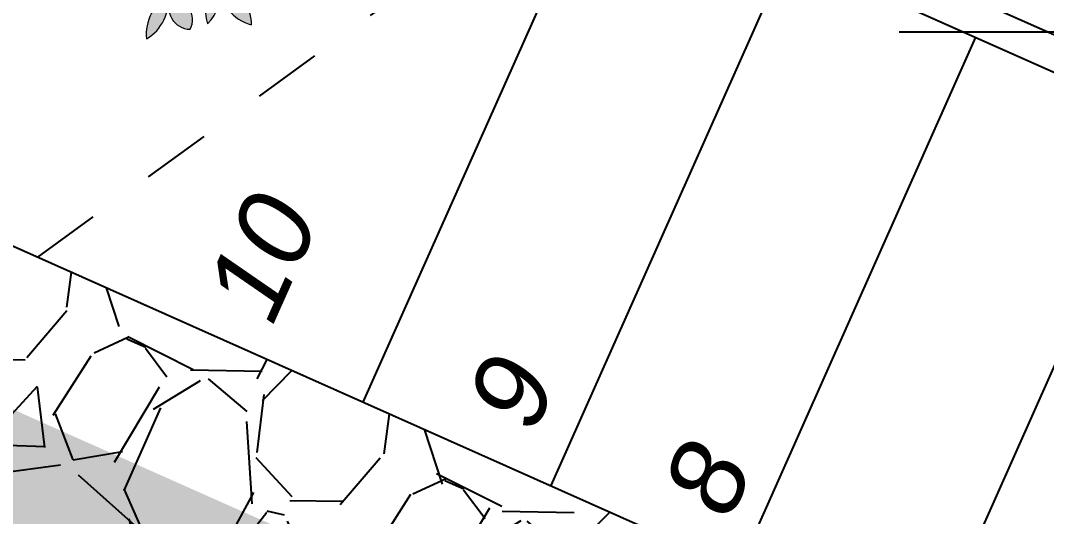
# Model space of a CAD drawing. Header units: millimetres. Extents: x 525387 to 527545, y 2235066 to 2235448.
# Drawn here: x 525570.596 to 525572.094, y 2235295.223 to 2235295.947 of the extents above; entities that cross this region are included whole.
import ezdxf
from ezdxf.enums import TextEntityAlignment as Align

# ---------------------------------------------------------------- set-up
doc = ezdxf.new("R2010")
doc.units = ezdxf.units.MM
doc.linetypes.add('JIS_02_1.0', pattern=[2, 1, -1])
for name, color, linetype in [('auxiliar', 6, 'Continuous'), ('EJES', 1, 'Continuous'), ('pie de plano', 7, 'Continuous'), ('Texto', 7, 'Continuous'), ('ventanas', 3, 'Continuous')]:
    doc.layers.add(name, color=color, linetype=linetype)
doc.layers.add('jardin', color=72, linetype='Continuous', lineweight=5)
doc.layers.add('muro', color=5, linetype='Continuous', lineweight=35)
doc.styles.add('ARIAL', font='ariali.ttf')
doc.styles.add('NIVEL', font='romans')

# ---------------------------------------------------------------- blocks, each defined once
blk = doc.blocks.new('A$C172C5132')
at = {"linetype": 'ByBlock'}
h = blk.add_hatch(color=106, dxfattribs=at)
h.set_gradient(color1=(15, 138, 17), color2=(46, 92, 10), tint=1, name='HEMISPHERICAL')
h.paths.add_polyline_path([(2.155231576157348, 1.039961270118737, 0.2362815525011606), (2.540839642271748, 0.1134963581200736, 0.2362815525011239)])
h.paths.add_polyline_path([(2.416178275462698, 0.8169742981738181, 0.2906279390332829), (3.309833478393557, 0.6955322477253958, 0.290627939033283)])
h.paths.add_polyline_path([(1.908670640860691, 1.767386948e-07, 0.3640818940120694), (2.140359007943516, 0.6513714369204991, 0.3640818940120696)])
h.paths.add_polyline_path([(1.798342890621825, 0.7838534454742785, 0.4289359753156656), (1.699047835181772, 0.1545629410941274, 0.4289359753156655)])
h.paths.add_polyline_path([(1.334965905724857, 1.192340906856088, 0.2430552989308659), (1.610785590321938, 0.5299291269377591, 0.2430552989308659)])
h.paths.add_polyline_path([(1.292663403787628, 0.7897565796668005, -0.07569150535372299), (1.21360562447353, 0.5961703535479046, 0.1646663790635834), (1.257736846410807, 0.2208038984429095, 0.2986360287318925), (1.345999026591925, 0.8611351813353849, 0.0378503895202349)])
h.paths.add_polyline_path([(0.904687697857298, 0.3201655014966036, 0.1525669483622997), (1.21360562447353, 0.5961703535497236, -0.0894079227445343), (1.292663403787628, 0.7897565796668005, 0.1023004185508453), (1.30186783155932, 1.070898718336366, 0.3412881037578929)])
h.paths.add_polyline_path([(0.6288688272697982, 0.9825772712895287, 0.2992020634273156), (1.263865726300537, 1.088389859244898, 0.2992020634272661)])
h.paths.add_polyline_path([(1.205263954289875, 1.617048388703778, 0.031181829370212), (1.189290495188288, 1.565341023878545, -0.0067074306643478), (1.202572957382471, 1.567707223331353), (1.202572578226863, 1.567707161021871), (1.202572659382894, 1.567707413339348, -0.0313798428369172), (1.179538377758035, 1.50900560082232, 0.214704016687058), (1.290835190363395, 1.170260086706775, 0.2827951388784949)])
h.paths.add_polyline_path([(1.633906800739168, 1.670510809909728, 0.2116588201392034), (1.588720006703624, 1.092979199154115, 0.2810507069368319), (1.743179011524262, 1.821631580836083, 0.0387724880797508), (1.673624512159221, 1.73550457751503, -0.0447168196076769)])
h.paths.add_polyline_path([(1.345999108397336, 1.501466377644874, 0.2037329938010539), (1.633906800739168, 1.670510809909728, -0.0266555720820853), (1.673624512158312, 1.73550457751412, 0.0628291983769196), (1.708607554710397, 1.836426390280621, 0.3185820290807026)])
h.paths.add_polyline_path([(1.76524435443116, 1.115059532437271, 0.4032574184254003), (1.930736236408847, 0.7728132549557359, 0.4032574184254003)])
h.paths.add_polyline_path([(1.654916805096036, 0.8721751232735641, 0.3026067215504981), (1.721113498756494, 1.115059623037495, 0.3026067215504981)])
h.paths.add_polyline_path([(1.798343086989007, 1.148180059743253, 0.2041900440368323), (2.074162032833555, 1.048818481218631, 0.2041900440368324)])
h.paths.add_polyline_path([(2.074162250697554, 1.479385807107291, 0.2621375963259251), (2.118293462869587, 1.148179893217502, 0.2621375963259252)])
h.paths.add_polyline_path([(1.83144104942221, 1.269622047896746, 0.4463603731284183), (2.007965912937834, 1.578747630652514, 0.4463603731284183)])
h.paths.add_polyline_path([(2.372047351990659, 1.335863272702454, 0.2470851436575526), (2.978850007849359, 0.993617471141306, 0.2470851436575526)])
h.paths.add_polyline_path([(1.809375467432801, 1.733310385675622, 0.1714668564556485), (2.592703239334696, 1.391064188966311, 0.1714668564556485)])
h.paths.add_polyline_path([(1.897637757670054, 1.777470853754721, 0.2592783200943487), (2.372047398982431, 1.943073940607291, 0.2592783200943487)])
h.paths.add_polyline_path([(2.32791601138615, 1.85475249020078, 0.3656390256905797), (2.570637511352288, 1.656028816267507, 0.3656390256905797)])
h.paths.add_polyline_path([(2.372047356699113, 2.020355113603045, 0.2434153457947699), (2.813358295564285, 1.865792434358127, 0.2434153457947698)])
h.paths.add_polyline_path([(2.570637111199175, 1.501466078949533, 0.3074508191165638), (2.86852251313121, 1.457305435335229, 0.3074508191165636)])
h.paths.add_polyline_path([(2.7581947283943, 1.711229824751399, 0.2096325949128592), (3.210538482881929, 1.258582179863196, 0.2096325949128592)])
h.paths.add_polyline_path([(3.06711221003843, 1.656028867466602, 0.2131103218534129), (3.718046410951502, 1.335863197536355, 0.2131103218534128)])
h.paths.add_polyline_path([(2.945752179974988, 1.192340620597178, 0.2657190469918038), (3.486357689808755, 1.015697797182156, 0.2657190469918037)])
h.paths.add_polyline_path([(2.570637525500387, 2.042435479300593, 0.2715342573869963), (3.188472692575487, 2.219078616914202, 0.2715342573869963)])
h.paths.add_polyline_path([(3.058108090247515, 2.451767633848476, -0.1054095226912168), (2.753760441843951, 2.400099328049918, 0.018051737402885), (2.680964897896046, 2.373641393479601, 0.1947634324622436), (3.486357871660402, 2.373641393479601, 0.1024884098922396)])
h.paths.add_polyline_path([(2.680965167740396, 2.406762008097985, 0.0247013481528025), (2.75376044184577, 2.400099328049918, -0.0722993566674296), (3.058108090247515, 2.451767633848476, 0.2204439691458661), (3.486357908570425, 2.903570447860373, 0.3612839562176665)])
h.paths.add_polyline_path([(2.338948999286913, 2.053475997231771, 0.2441882660981068), (2.537538880637839, 2.439882260782951, 0.2441882660981067)])
h.paths.add_polyline_path([(2.217588516243267, 2.737967785989212, 0.2360393724983017), (2.647866542275551, 3.212695623985609, 0.2360393724983016)])
h.paths.add_polyline_path([(2.140359024410827, 2.682766243527339, 0.2718871002718489), (2.222794369375151, 2.414671656081964, 0.2718871002715955)])
h.paths.add_polyline_path([(1.852986845025952, 1.944598624382933, -0.0011928136807371), (1.853698262090802, 1.942507556803548, 0.3253441804237751), (2.193361966318661, 2.365601903223478, 0.3244683045754948)])
h.paths.add_polyline_path([(1.810752374390176, 2.297681152621635, 0.1439511720342415), (1.83144114148763, 2.815248894556361, 0.1439511720343805)])
h.paths.add_polyline_path([(1.500457790709333, 2.539244120376906, 0.2079760795555611), (1.754211784434119, 2.263239277693401, 0.207976079555561)])
h.paths.add_polyline_path([(1.533556224536368, 2.704847361425208, 0.1901074032574417), (1.699047707795216, 3.48870008716517, 0.1901074032574415)])
h.paths.add_polyline_path([(1.798342825318286, 3.488700507908333, 0.2529037224987196), (2.129326094777752, 2.782128532451905, 0.0679209033287059), (2.111968604692265, 3.003375574374558, -0.0747956075290694), (2.065879810953447, 3.148761941928796, 0.1341585858806744)])
h.paths.add_polyline_path([(2.065879810953447, 3.148761941928796, -0.0465642878043537), (2.111968604692265, 3.003375574374558, 0.0724450463034802), (2.195522789302231, 2.881490266528317, 0.3910737637767219), (2.195522789302231, 3.577021894581093, 0.2297305268739758)])
h = blk.add_hatch(color=96, dxfattribs=at)
h.set_gradient(color1=(12, 110, 14), color2=(39, 78, 9), tint=1, name='HEMISPHERICAL')
h.paths.add_polyline_path([(0.7060980289998043, 2.572364671724471, 0.2872652564561664), (1.312900456788156, 2.351561052409351, 0.2872652564561664)])
h.paths.add_polyline_path([(0.8495235437067093, 2.219078586690784, 0.2454535408657207), (1.268770027975733, 2.285319854897579, 0.2454535408657209)])
h.paths.add_polyline_path([(1.345998741573566, 2.252199228529434, 0.3628842943462125), (1.852904981347819, 1.942983359211439, -0.0008769890010568), (1.852986845025952, 1.944598624382933, 0.362271709300998)])
h.paths.add_polyline_path([(1.345998889243674, 2.053475623348504, 0.3332704001676869), (1.522523163718688, 1.854752291761769, 0.3332704001676869)])
h.paths.add_polyline_path([(1.092245118220489, 1.976194356495625, 0.3029447989434044), (1.401162847480918, 1.865792457173711, 0.3029447989434045)])
h.paths.add_polyline_path([(0.9598516188352731, 1.711229799304646, 0.378762981535274), (1.357031817885399, 1.744350282540153, 0.378762981535274)])
h.paths.add_polyline_path([(0.8053930861533444, 1.225461599660093, 0.2476978196244638), (1.179538377758035, 1.509005600824139, -0.03294569524484), (1.189290495187378, 1.565341023878545, 0.2740394890495783)])
h.paths.add_polyline_path([(0.430278538157836, 1.203380905722269, 0.5498076116501301), (0.7833270525616172, 1.700189690696106, 0.5498076116501304)])
h.paths.add_polyline_path([(1.493381205e-07, 1.788511160744064, 0.2977812259051555), (0.7723146716452903, 1.7528829581654, 0.2977812259051677)])
h.paths.add_polyline_path([(0.3309832790755536, 2.252199204564249, 0.2481107794618412), (0.7943600471535319, 1.810591587332282, 0.2481107794618409)])
h.paths.add_polyline_path([(0.5185404487892811, 2.395721701697084, 0.2904151352643436), (0.8384915134511174, 2.307400044212272, 0.2904151352643436)])
h.paths.add_polyline_path([(0.4192457349981851, 2.804208564394912, 0.1754058278069592), (1.10907820668126, 2.654788309108198, -0.0373225713202712), (0.9450802528972416, 2.758903114519171, 0.1293741954878769)])
h.paths.add_polyline_path([(0.6399010969425944, 3.080213441916612, 0.0856466426118782), (0.9450802528981512, 2.758903114519171, -0.0543838481538954), (1.147408606929275, 2.660686154836412), (1.147408863308555, 2.66068619920793, -0.009350805838724002), (1.10907820668126, 2.654788309108198, 0.0605073730854804), (1.402009887174244, 2.541111487699936), (1.412376944505012, 2.556074419919468, 0.1852537253176007)])
h.paths.add_polyline_path([(1.037081231542288, 3.499740935093768, 0.3132662906545535), (1.437283987129376, 2.622863096165247), (1.440892812096535, 2.624519253302651, 0.313266248548697)])
h.paths.add_polyline_path([(1.809375687892497, 2.263239310728067), (1.8176077379876, 2.251678330579352, 0.2302319040247018), (2.085195044071042, 2.450922526180193, 0.2302320083900739)])
h.paths.add_polyline_path([(2.228621304680018, 2.39572172022531), (2.238297748536751, 2.390901336640354, 0.1793447999456611), (2.405145515394906, 2.737967395816895, 0.179344717845649)])
h.paths.add_polyline_path([(2.559746492152953, 2.459343708901769), (2.581670092846252, 2.450922670630689, 0.3782823007975571), (2.802325657131405, 3.058133329707061, 0.3782823000244757)])
h = blk.add_hatch(color=96, dxfattribs=at)
h.set_gradient(color1=(12, 110, 14), color2=(39, 78, 9), tint=1, name='HEMISPHERICAL')
h.paths.add_polyline_path([(2.735272499045096, 1.775573073684654), (2.736128995180479, 1.766430853675274, 0.2622438465353351), (3.629783806796694, 1.854752225455968, 0.2622438895928425)])
h = blk.add_hatch(color=96)
h.set_gradient(color1=(12, 110, 14), color2=(39, 78, 9), tint=1, name='HEMISPHERICAL')
h.paths.add_polyline_path([(2.349981953853784, 1.335863371766436), (2.3369218652997, 1.332247102724295, 0.1924721118722921), (2.471342471083517, 0.8721747611973569, 0.1924721317293766)])
for p, q in [((1.402009887174244, 2.541111487699936), (1.412376944505012, 2.556074419919468)), ((1.437283987129376, 2.622863096165247), (1.440892812096535, 2.624519253302651)), ((2.238297748536751, 2.390901336640354), (2.228621304680018, 2.39572172022531)), ((2.581670092846252, 2.450922670630689), (2.559746492152953, 2.459343708901769)), ((1.8176077379876, 2.251678330579352), (1.809375687892497, 2.263239310728067)), ((2.736128995180479, 1.766430853675274), (2.735272499045096, 1.775573073684654)), ((2.349981953853784, 1.335863371766436), (2.3369218652997, 1.332247102724295))]:
    blk.add_line(p, q, dxfattribs=at)
for centre, radius, start, end in [((2.572151182376728, 3.229256080554705), 0.5126304788783709, 137.2816499999981, 222.7183500000019), ((1.818894396228643, 3.229256080554705), 0.5126304788783709, 317.2816499999981, 42.7183500000019), ((1.868294846432036, 3.349338552942072), 0.84471116373347, 169.7436950000113, 239.3197540000017), ((0.6090666618447358, 2.771496142279147), 0.84471116373347, 349.979727, 59.55578500000095), ((2.609850387722872, 2.887010083021095), 1.091600834943478, 146.5506230000061, 189.606293999996), ((0.6227535446087132, 3.306537365567463), 1.091600834943478, 326.5506230000062, 9.606293999996069), ((2.617620235173491, 3.441670868993469), 0.8206261397472097, 176.7145950000032, 233.4855010000019), ((1.310048684922549, 2.829158171366772), 0.8206261397472097, 356.714595000003, 53.48550100000192), ((1.957935370016457, 3.405668029725575), 0.7164100584382603, 291.2498849999909, 344.3738200000103), ((2.907519688502361, 2.544995380248337), 0.7164100584382603, 111.2498849999908, 164.3738200000101), ((0.3430878107619719, 1.811463374427376), 1.303006086174697, 34.85184100001268, 76.83293799999853), ((1.723506167180858, 3.80383275644931), 1.303006086174697, 213.7345550000018, 255.7156519999993), ((3.020137536632319, 2.621363142987547), 0.4880678342801687, 116.5048729999953, 199.3878370000049), ((2.348127482929157, 2.879487788451342), 0.4880678342801687, 298.5877680000021, 21.47073299999084), ((3.382569063469418, 2.170597263769423), 0.7402849538958244, 81.94051299999643, 161.396420999996), ((2.784754012842313, 3.139735192190755), 0.7402849538958244, 261.9405129999964, 341.396420999996), ((0.5960810255282923, 1.782451526646809), 1.036946558008064, 57.88070199999404, 99.8189190000004), ((0.9705733163982586, 3.682443192584513), 1.036946558008064, 237.880701999994, 279.8189190000004), ((2.701330532893734, 2.521279384906165), 0.9182187244260712, 161.3278780000036, 196.3784880000011), ((0.940862982982253, 2.59165066227365), 0.9182187244260712, 339.0433640000005, 14.0939750000002), ((2.409866618986598, 2.618914915560935), 0.2769681129972439, 166.6712360000006, 231.5787619999986), ((1.95328677479938, 2.478522984048368), 0.2769681129972439, 342.6050669999976, 47.51259299999652), ((2.778616419263016, 2.328690913351465), 0.5540647571675152, 132.3808890000008, 173.0513299999991), ((1.853485539892062, 2.789533145722316), 0.5540647571675152, 313.9894330000008, 354.6598739999949), ((0.8331964992057692, 1.977455709389005), 0.6083343608547758, 37.949471999991, 102.0595879999972), ((1.185801986581282, 2.946470014745727), 0.6083343608547758, 217.949471999991, 282.0595879999972), ((1.309910644282354, 2.109407529457939), 0.4701783809421986, 19.09754299999351, 66.09221800000086), ((1.944758930860189, 2.693075868613277), 0.4701783809421986, 199.0975429999935, 246.0922180000009), ((0.7481340167332747, 2.603756826339349), 0.3098254662318655, 222.1798159999954, 286.9561240000028), ((0.6088979455080334, 2.099364919570007), 0.3098254662318655, 42.17981599999539, 106.9561240000027), ((1.732830045471928, 2.38743119320884), 0.4610489865735417, 278.3255549999997, 1.781575000010764), ((2.140280612621609, 2.073454998332863), 0.3814657972103439, 98.30281699999493, 150.1643819999994), ((1.7465178485063, 2.626461443931702), 0.3814657972103439, 280.7404219999926, 332.601987000013), ((2.313403206737348, 1.920454434827888), 0.4610489865735417, 100.5963680000002, 184.0523880000084), ((2.81025778784351, 2.055486094938032), 0.4713130749971585, 125.3546809999916, 180.2443949999947), ((2.066230092080331, 2.43787216307578), 0.4713130749971585, 305.3546809999916, 0.2443949999947113), ((3.08366138477686, 1.379047390769528), 1.073024552735798, 67.95770299999826, 112.0422970000017), ((3.08366138477686, 3.368235396190584), 1.073024552735798, 247.9577029999983, 292.0422970000018), ((0.9802499652132609, 2.469558318176723), 0.6846840249318604, 198.5093169999973, 254.2466049999954), ((0.145093361016734, 1.593232473719808), 0.6846840249318604, 18.50931699999731, 74.24660499999538), ((1.122550231874811, 1.850913548594917), 0.4583547400515864, 71.39698899999804, 126.5601259999975), ((0.9957433398094508, 2.653484892992537), 0.4583547400515864, 251.3969889999981, 306.5601259999975), ((1.784425955353981, 2.400824509546737), 0.4629340081922842, 198.7264799999882, 278.5819429999999), ((1.415079512758893, 1.794448485228031), 0.4629340081922842, 18.72647999998828, 98.58194299999988), ((2.72891197289573, 2.65765341354222), 0.6352510584883286, 255.5725970000049, 316.3385330000025), ((3.030198245180145, 1.603860682672575), 0.6352510584883286, 75.57259700000495, 136.3385330000025), ((1.301747534388596, 1.836403330106122), 0.2215368206411179, 4.75100299999709, 78.4778570000038), ((1.566774518573765, 2.071824585003241), 0.2215368206411179, 184.751002999997, 258.4778570000038), ((2.443364787543941, 1.516680350037177), 0.5086987747144291, 43.33670399999355, 98.05919799999388), ((2.742040864719456, 2.369467197925814), 0.5086987747144291, 223.3367039999936, 278.0591979999939), ((0.3588983720719625, 1.179801372561314), 0.7066367811765618, 52.09546799999782, 120.5238170000041), ((1.163958129062848, 1.689460603367706), 0.2955655614362813, 36.62615099999231, 104.0418149999998), ((1.329449836638559, 2.152526210303449), 0.2955655614362813, 216.6261509999923, 284.0418149999998), ((1.29112914165762, 1.924614979695661), 0.426691284968331, 277.3883189999978, 349.0702710000074), ((1.763477521449203, 1.413277788229834), 0.426691284968331, 96.39019900000565, 168.0721500000032), ((1.98589994948179, 2.286954172683408), 0.5170720131367555, 260.1716990000048, 318.3135889999978), ((2.283785207170694, 1.433590621678604), 0.5170720131367555, 80.17169900000479, 138.3135889999978), ((2.56698570165372, 1.899160592567795), 0.2431591996224531, 190.5230030000053, 270.8604580000047), ((2.331567821082899, 1.611620713899583), 0.2431591996224531, 10.52300300000533, 90.8604580000047), ((3.252819451732648, 1.021060159002672), 0.9149560572272196, 65.66928900000572, 124.4475970000009), ((3.104549080801007, 2.603933825114154), 0.9149560572272196, 246.2551610000005, 305.0334690000088), ((0.4134164489105388, 2.361592746348151), 0.7066367811765618, 234.1936160000109, 302.6219659999903), ((0.7644166770305674, 1.3397797370028), 0.3609057176375856, 86.9964589999962, 202.2057780000005), ((0.4491889136907048, 1.563790859414666), 0.3609057176375856, 266.9964589999962, 22.20577800000054), ((1.17716647094403, 1.503243167451955), 0.3008058908606879, 53.27718599999966, 136.2564700000069), ((1.139716965774823, 1.952336914392844), 0.3008058908606879, 233.2771859999997, 316.2564700000069), ((2.262902726016363, 1.330763842715214), 0.7148873168084088, 136.6355579999986, 199.4277959999973), ((1.068996292211522, 1.583846937274984), 0.7148873168084088, 316.6355579999986, 19.42779599999733), ((1.71671272718504, 0.4536680382473151), 1.282992954290502, 46.93944700000039, 85.85825999999753), ((2.685365979582456, 2.670706536394618), 1.282992954290502, 226.9394470000005, 265.8582599999975), ((3.500454849151537, 2.00064776381555), 0.7966886658665012, 201.3015170000018, 248.6599970000021), ((2.468278362122873, 0.9691642407972269), 0.7966886658665012, 21.30151700000185, 68.65999700000215), ((0.723844692601233, 1.721687571015763), 0.5028820489317445, 279.3323689999943, 342.1699049999944), ((1.284120971778975, 1.07148118966711), 0.5028820489317445, 99.33236899999436, 162.1699049999945), ((1.611437414037027, 1.46325218073639), 0.4343157296117558, 157.7122499999933, 222.4235080000054), ((0.8846617306162443, 1.324056294675074), 0.4343157296117558, 339.2610190000013, 43.97227699999543), ((2.058344904008663, 1.34501423804545), 0.2391011115843172, 102.1635449999909, 198.3798429999994), ((1.781062058353199, 1.503355440505629), 0.2391011115843172, 282.1635449999909, 18.37984299999945), ((2.687065413229902, 1.26006004078431), 0.2680157174038538, 47.38731500000323, 115.7475850000102), ((3.751108428459701, 2.224877603951654), 0.8896289742443295, 219.748773000006, 267.8701689999957), ((3.03405019253023, 0.7670144610513036), 0.8896289742443295, 39.74877300000596, 87.87016899999577), ((2.390392765865726, 1.352978569417473), 0.3405591409202619, 158.2118580000032, 216.9673489999941), ((1.802062947700505, 1.27458713090732), 0.3405591409202619, 338.2118580000033, 36.96734899999409), ((2.752094211100484, 1.698711473498633), 0.2680157174038538, 227.3873150000032, 295.7475850000102), ((2.113963624876305, 1.128075704476259), 0.7816440767257999, 175.2839350000003, 229.928474000003), ((0.8317878711704906, 0.5941943293157692), 0.7816440767257999, 355.2839350000003, 49.92847400000304), ((2.979577515725395, 1.270340387328587), 0.6456304875349962, 174.4977019999966, 218.0761069999966), ((1.830693803317444, 0.952224813814837), 0.6456304875349962, 352.8777610000039, 36.45616599999835), ((3.000590982109315, 1.741218480933866), 0.7479170674636542, 212.8184350000037, 268.3342569999997), ((2.350306377730703, 0.5882622629098933), 0.7479170674636542, 32.8184350000037, 88.33425699999965), ((3.061596048722094, 0.6313064018097521), 0.5728692665654868, 42.14373300000565, 101.6666580000013), ((3.370513821061649, 1.576732015969582), 0.5728692665654868, 222.1437330000057, 281.6666580000013), ((0.8658697982546073, 1.518560770301746), 0.5860441719362554, 246.1459300000069, 313.4317750000005), ((1.026864755315727, 0.5524063602326806), 0.5860441719362554, 65.4893189999949, 132.7751640000022), ((1.589149985930816, 0.4384783530579171), 0.6946125212235156, 114.430325999999, 189.8069550000016), ((0.6174055434858019, 0.9525858667768716), 0.6946125212235156, 294.430325999999, 9.806955000001675), ((1.870300730299277, 0.9439365470745996), 0.2270240894313646, 131.0823399999971, 198.4269549999941), ((1.505729573552343, 1.04329819923555), 0.2270240894313646, 311.0823399999971, 18.42695499999411), ((2.025663015764621, 1.02984935988502), 0.274004840607162, 161.8816990000004, 249.730113000004), ((1.670317575076296, 0.8580234275070779), 0.274004840607162, 341.8816990000004, 69.73011300000398), ((1.819671411648414, 0.7748803234364914), 0.3739085323447067, 47.10765200001037, 93.2700590000003), ((2.052833708173238, 1.422118217526303), 0.3739085323447067, 227.1076520000104, 273.2700590000003), ((1.422507019424301, 0.1915104588181293), 1.121050424929506, 356.0095630000061, 54.57675200000271), ((3.273564199004795, 0.9619471694188632), 1.121050424929506, 176.0095630000062, 229.1860109999974), ((1.79010801482309, 0.4736713539089124), 0.5893734053989427, 138.8968619999938, 205.406926999994), ((0.8136278581796432, 0.6082677258684726), 0.5893734053989427, 318.8968619999938, 25.40692699999403), ((2.767364266618642, 0.0524556809662045), 0.841320578875543, 49.8505900000069, 114.6719470000004), ((2.047988174977945, 0.4219831101756882), 0.4396281469255692, 124.6008150000011, 217.4657849999944), ((1.449402550825652, 0.5164332763908988), 0.4396281469255692, 304.6008150000012, 37.4657849999944), ((2.958647487239431, 1.4600508649321), 0.841320578875543, 229.8505900000069, 294.6719470000005), ((2.412496446543627, 0.1876833587832607), 0.5376480440722761, 120.4085659999984, 200.4311790000044), ((1.63653320225967, 0.4636882548750237), 0.5376480440722761, 300.4085659999984, 20.43117900000441)]:
    blk.add_arc(centre, radius, start, end, dxfattribs=at)
blk = doc.blocks.new('CABAÑA 1')
at = {"layer": 'muro', "linetype": 'Continuous', "lineweight": -3}
h = blk.add_hatch(dxfattribs=at)
h.set_pattern_fill('GRAVEL', color=41, scale=0.02)
h.set_pattern_definition([(228.0127875, (-1383.121501471382, -17.36932552279904), (-4.064000000319163, -4.571999999716358), [0.06834428800000002, -6.766096727913001]), (184.969741, (-1383.167221471376, -17.42012552265078), (6.095999997588102, 0.5080000289395848), [0.1172809439999998, -11.61080977870478]), (132.5104471, (-1383.28406147135, -17.43028552271426), (5.080000002145499, -5.587999998049193), [0.08269630400000003, -8.18694455882]), (267.273689, (-1383.482181471365, -17.55728552257642), (0.508000001063945, 10.15999999994663), [0.1068009039999998, -10.57328748514758]), (292.83365418, (-1383.487261471397, -17.66396552277729), (-2.540000000212682, 6.095999999911093), [0.1047267399999998, -10.36796154906878]), (357.2736889999999, (-1383.446621471376, -17.76048552291468), (-10.15999999994663, 0.5080000010639457), [0.1068009039999998, -10.57328748514758]), (37.69424047, (-1383.339941471349, -17.76556552294642), (-6.60399999970718, -5.080000000380084), [0.141238732, -13.9826230628494]), (72.25532837, (-1383.22818147135, -17.67920552287251), (3.556000000955859, 11.17599999969577), [0.133343904, -13.201051320381]), (121.42956562, (-1383.187541471387, -17.55220552301034), (-4.064000000576625, 6.603999999645205), [0.1071626, -10.6091091397424]), (175.2363583, (-1383.243421471387, -17.46076552290469), (5.587999999919906, -0.5080000008778514), [0.1223426559999998, -5.994787389999988]), (222.3974378, (-1383.365341471392, -17.45060552284122), (-6.095999999804933, -5.5880000002128), [0.158215584, -15.6633545024354]), (138.81407483, (-1382.979261471366, -17.56236552260816), (-3.555999999786702, 3.048000000247837), [0.054000908, -5.346113164868801]), (171.4692344, (-1383.019901471387, -17.52680552285165), (6.604000000177932, -1.015999998847469), [0.102736396, -10.170927799408]), (225, (-1383.121501471382, -17.51156552275643), (-7.105427357601003e-17, -0.508000000000048), [0.07184186800000002, -0.6465786216856001]), (203.19859051, (-1383.157061471371, -17.45060552284122), (2.540000000069218, 1.015999999821867), [0.0386882639999999, -3.830124473778794]), (291.80140949, (-1383.19262147136, -17.46584552293643), (-0.5080000001062992, 1.523999999964575), [0.05471312400000002, -2.680950598]), (30.96375653, (-1383.17230147135, -17.51664552278817), (1.524000000037277, 1.015999999944225), [0.08886393199999981, -2.873259630581994]), (161.56505118, (-1383.096101471398, -17.47092552296817), (1.016000000026517, -0.5079999999467508), [0.06425742800000002, -1.5421796233656]), (16.389540334, (-1383.487261471397, -17.46584552293643), (5.08000000000003, 1.524000000000049), [0.09001760000000003, -8.911765334507802]), (70.34617594, (-1383.400901471381, -17.44044552277774), (-2.032000000185863, -5.587999999934083), [0.075519788, -7.476443135640001]), (293.19859051, (-1383.096101471398, -17.36932552279904), (-1.015999999822653, 2.540000000071057), [0.07737601999999981, -3.791436717778793]), (343.6104596700001, (-1383.065621471382, -17.44044552277774), (-5.080000000106459, 1.523999999644572), [0.09001759999999982, -8.911765334507974]), (339.44395478, (-1383.487261471397, -17.78080552304164), (-2.539999999999973, 1.016000000000042), [0.0868070399999998, -4.253546862621189]), (294.7751406, (-1383.405981471355, -17.81128552276641), (-2.540000003023386, 5.587999998625452), [0.072734424, -7.200718676144002]), (66.80140949, (-1383.091021471366, -17.87732552271336), (1.01599999984046, 2.540000000063861), [0.07737602000000002, -3.7914367177788]), (17.35402464, (-1383.06054147135, -17.80620552273467), (-6.603999999868606, -2.032000000426493), [0.08515654800000004, -8.430475196040002]), (69.44395478, (-1383.339941471349, -17.87732552271336), (-1.016000000017692, -2.539999999992927), [0.04340352, -4.296950382621201]), (101.309932474, (-1383.121501471382, -17.87732552271336), (-0.50800000000008, 2.032000000000074), [0.02590292, -2.564398992905201]), (165.963756532, (-1383.126581471355, -17.85192552302033), (1.523999999999903, -0.507999999999973), [0.10472674, -1.9898109178138]), (186.00900596, (-1383.22818147135, -17.82652552286163), (5.079999999973075, 0.5080000002658708), [0.0970533999999998, -9.608272972667375]), (303.69006753, (-1383.17230147135, -17.56236552260816), (-0.5080000000705939, 1.015999999964741), [0.073264776, -1.758355271936]), (353.15722659, (-1383.131661471387, -17.62332552298903), (8.636000000053137, -1.015999999547879), [0.127911352, -12.6632018130062]), (60.9453959, (-1383.00466147135, -17.63856552261859), (-2.032000000055938, -3.555999999968051), [0.05230164800000001, -5.177878463622001]), (90, (-1382.979261471366, -17.5928455227986), (-0.5080000000000001, 0.5080000000000001), [0.03048000000000001, -0.4775200000000001]), (120.25643716, (-1383.238341471355, -17.81128552276641), (2.031999999751434, -3.55600000014196), [0.07057339200000001, -6.986788154640001]), (48.01278749999999, (-1383.273901471344, -17.7503255228512), (4.064000000335069, 4.571999999702042), [0.136688576, -6.697752439913001]), (0, (-1383.182461471355, -17.64872552268207), (0.5080000000000001, 0.5080000000000001), [0.13208, -0.3759200000000001]), (325.3048465, (-1383.050381471345, -17.64872552268207), (5.080000001924307, -3.555999997250916), [0.08032191200000001, -7.951863344828002]), (254.0546040999999, (-1382.984341471398, -17.69444552296773), (-0.5079999999645114, -2.03200000000895), [0.073965816, -3.624330007754401]), (207.64597536, (-1383.00466147135, -17.76556552294642), (-9.652000000354672, -5.079999999326152), [0.1204290199999998, -11.92249288458758]), (175.42607874, (-1383.111341471376, -17.82144552282989), (-6.603999999999767, 0.5079999999998956), [0.127405892, -12.613169291248])])
h.paths.add_polyline_path([(0, 3.899999999906868), (0, 1.399999999906868), (0.4000000000232831, 1.399999999906868), (0.4000000000232831, 3.899999999906868)])
at = {"layer": 'auxiliar', "linetype": 'JIS_02_1.0', "lineweight": -3, "ltscale": 0.1}
blk.add_line((0.4000000000232831, 3.31961524207145), (1.300000000046566, 2.799999999813735), dxfattribs=at)
at = {"layer": 'muro', "linetype": 'Continuous', "lineweight": -3}
blk.add_line((0.4000000000232831, 3.899999999906868), (0.4000000000232831, 1.399999999906868), dxfattribs=at)
at = {"layer": 'muro', "color": 3, "linetype": 'Continuous', "lineweight": -3}
for p, q in [((1.300000000046566, 2.799999999813735), (0.4000000000232831, 2.799999999813735)), ((1.300000000046566, 2.799999999813735), (1.300000000046566, 1.299999999813735)), ((1.25, 2.5), (0.4000000000232831, 2.5)), ((1.25, 2.199999999720603), (0.4000000000232831, 2.199999999720603)), ((1.25, 1.899999999906868), (0.4000000000232831, 1.899999999906868))]:
    blk.add_line(p, q, dxfattribs=at)
at = {"layer": 'ventanas', "color": 2, "linetype": 'Continuous', "lineweight": -3}
blk.add_line((1.25, 2.799999999813735), (1.25, 1.25), dxfattribs=at)
at = {"layer": 'jardin', "linetype": 'Continuous', "lineweight": -3, "xscale": 0.08967333555854323, "yscale": 0.08967333555854323, "zscale": 0.08967333555854323}
blk.add_blockref('A$C172C5132', (0.7557558983098716, 3.14386607799679), dxfattribs=at)
at = {"layer": 'pie de plano', "lineweight": -3, "style": 'ARIAL'}
for s, p in [('10', (0.4468786390498281, 3.077523931395262)), ('9', (0.4586900019785389, 2.664606326725334)), ('8', (0.4586900019785389, 2.351845836732537))]:
    blk.add_text(s, height=0.112, dxfattribs=at).set_placement(p, align=Align.TOP_LEFT)
blk = doc.blocks.new('Nptpl')
at = {"color": 0, "linetype": 'ByBlock'}
blk.add_line((4.263256414560601e-14, 2.747431911605721e-13), (-0.166666666666624, 2.747431911605721e-13), dxfattribs=at)
at = {"color": 0, "linetype": 'ByBlock', "style": 'NIVEL'}
blk.add_attdef('NPT-PLA', (0.2646358372095595, 0.07474815208612709), '', height=0.05, dxfattribs=at)

msp = doc.modelspace()

# ---------------------------------------------------------------- hatches: boundary and pattern name
at = {"layer": 'jardin'}
h = msp.add_hatch(dxfattribs=at)
h.set_pattern_fill('GRASS', color=72, scale=0.025)
h.set_pattern_definition([(90, (194.1935024295235, -22.17156315827742), (-0.449012806, 0.449012806), [0.1190625, -0.778963112]), (45, (194.1935024295235, -22.17156315827742), (-0.4490128060534577, 0.4490128060534577), [0.1190625, -0.5159375]), (135, (194.1935024295235, -22.17156315827742), (-0.4490128060534577, -0.4490128060534576), [0.1190625, -0.5159375])])
edge = h.paths.add_edge_path()
edge.add_line((525532.9685651099, 2235265.018777107), (525533.3434039074, 2235265.946524886))
edge.add_line((525533.3434039074, 2235265.946524886), (525531.9062651811, 2235266.527166621))
edge.add_line((525531.9062651811, 2235266.527166621), (525534.1539047417, 2235272.090269749))
edge.add_line((525534.1539047417, 2235272.090269749), (525536.193709222, 2235271.266135243))
edge.add_line((525536.193709222, 2235271.266135243), (525536.562877167, 2235272.179857971))
edge.add_line((525536.562877167, 2235272.179857971), (525545.1662853189, 2235268.821973717))
edge.add_line((525545.1662853189, 2235268.821973717), (525547.3497467478, 2235274.82330218))
edge.add_line((525547.3497467478, 2235274.82330218), (525544.7313748535, 2235273.015255336))
edge.add_line((525544.7313748535, 2235273.015255336), (525543.2781960585, 2235272.639106617))
edge.add_line((525543.2781960585, 2235272.639106617), (525541.1485370866, 2235273.090486108))
edge.add_line((525541.1485370866, 2235273.090486108), (525539.9398361517, 2235273.743141092))
edge.add_line((525539.9398361517, 2235273.743141092), (525538.2110542965, 2235276.000038548))
edge.add_line((525538.2110542965, 2235276.000038548), (525537.3736256876, 2235277.555641114))
edge.add_line((525537.3736256876, 2235277.555641114), (525537.8291464725, 2235279.042329289))
edge.add_line((525537.8291464725, 2235279.042329289), (525538.5619413613, 2235280.955201727))
edge.add_line((525538.5619413613, 2235280.955201727), (525539.6831508342, 2235281.758453705))
edge.add_line((525539.6831508342, 2235281.758453705), (525542.1579888097, 2235281.527801211))
edge.add_line((525542.1579888097, 2235281.527801211), (525543.0625858817, 2235281.397905624))
edge.add_line((525543.0625858817, 2235281.397905624), (525544.237610196, 2235281.544910648))
edge.add_line((525544.237610196, 2235281.544910648), (525545.2389396823, 2235280.937943125))
edge.add_line((525545.2389396823, 2235280.937943125), (525545.3998439282, 2235280.590086101))
edge.add_line((525545.3998439282, 2235280.590086101), (525546.3509289569, 2235280.368002899))
edge.add_line((525546.3509289569, 2235280.368002899), (525547.600497491, 2235279.717446517))
edge.add_line((525547.600497491, 2235279.717446517), (525548.5040015223, 2235277.995816217))
edge.add_line((525548.5040015223, 2235277.995816217), (525549.4494635365, 2235280.59445525))
edge.add_line((525549.4494635365, 2235280.59445525), (525547.0341694856, 2235282.223591658))
edge.add_arc((525553.4010597232, 2235290.10956279), 10.13537527618222, 170.284472681075, 231.0836617792268, ccw=False)
edge.add_line((525543.4110483121, 2235291.819973266), (525550.0208712292, 2235308.245539475))
edge.add_arc((525555.8299656212, 2235305.755869185), 6.320129413924658, 80.38193008596693, 156.8009227968103, ccw=False)
edge.add_line((525556.8859309562, 2235311.987159021), (525568.065963876, 2235310.309437103))
edge.add_line((525568.065963876, 2235310.309437103), (525571.100602373, 2235308.445894439))
edge.add_line((525571.100602373, 2235308.445894439), (525574.6095270728, 2235309.283263758))
edge.add_line((525574.6095270728, 2235309.283263758), (525591.9766387951, 2235306.280143735))
edge.add_line((525591.9766387951, 2235306.280143735), (525597.5764745408, 2235303.843793575))
edge.add_line((525597.5764745408, 2235303.843793575), (525606.9181822436, 2235297.037171795))
edge.add_line((525606.9181822436, 2235297.037171795), (525607.4802795019, 2235296.512781397))
edge.add_line((525607.4802795019, 2235296.512781397), (525607.7313576707, 2235296.885019429))
edge.add_line((525607.7313576707, 2235296.885019429), (525605.0168321515, 2235299.331365688))
edge.add_line((525605.0168321515, 2235299.331365688), (525606.1571826885, 2235308.315870588))
edge.add_line((525606.1571826885, 2235308.315870588), (525587.9557378056, 2235310.626073285))
edge.add_line((525587.9557378056, 2235310.626073285), (525576.383262146, 2235312.094899778))
edge.add_line((525576.383262146, 2235312.094899778), (525549.9333449753, 2235316.064083598))
edge.add_line((525549.9333449753, 2235316.064083598), (525525.9451853664, 2235256.452939874))
edge.add_line((525525.9451853664, 2235256.452939874), (525533.2269897189, 2235254.979274598))
edge.add_arc((525533.8274825849, 2235265.506826035), 10.54466362321378, 266.7353789843571, 327.767703411439)
edge.add_arc((525538.862284269, 2235264.345332306), 5.916612411177084, 311.0411354373542, 382.0561272641166)
edge.add_line((525544.3458979388, 2235266.567107169), (525544.7558909323, 2235267.693988821))
edge.add_line((525544.7558909323, 2235267.693988821), (525540.3056363409, 2235269.430909766))
edge.add_line((525540.3056363409, 2235269.430909766), (525538.1183970077, 2235264.017302446))
edge.add_line((525538.1183970077, 2235264.017302446), (525535.220947462, 2235265.18794805))
edge.add_line((525535.220947462, 2235265.18794805), (525534.8463408679, 2235264.260764197))
edge.add_line((525534.8463408679, 2235264.260764197), (525534.1128909915, 2235263.949433194))
edge.add_arc((525532.2472092394, 2235263.099885316), 2.049999999645656, -100.03482796230941, 24.482393480616622, ccw=False)
edge.add_line((525531.890003354, 2235261.081246181), (525531.4886372016, 2235260.087830096))
edge.add_arc((525530.6343550509, 2235259.107931118), 1.299999999730877, -272.9178751744206, 48.917875213800016, ccw=False)
edge.add_line((525530.7005309252, 2235260.4062457), (525531.1018970774, 2235261.399661786))
edge.add_arc((525532.2472092387, 2235263.099885316), 2.049999999851757, 69.39759662553149, 236.0348279646576, ccw=False)
h.paths.add_polyline_path([(525537.1375270657, 2235274.936899961), (525536.4819655273, 2235273.314328216), (525534.905752974, 2235273.951159425), (525535.5613145124, 2235275.573731171)], flags=16)
h = msp.add_hatch(dxfattribs=at)
h.set_pattern_fill('GRASS', color=72, scale=0.025)
h.set_pattern_definition([(90, (-1981.939004174666, -211.1523106675595), (-0.449012806, 0.449012806), [0.1190625, -0.778963112]), (45, (-1981.939004174666, -211.1523106675595), (-0.4490128060534577, 0.4490128060534577), [0.1190625, -0.5159375]), (135, (-1981.939004174666, -211.1523106675595), (-0.4490128060534577, -0.4490128060534576), [0.1190625, -0.5159375])])
edge = h.paths.add_edge_path()
edge.add_line((525556.3404676487, 2235290.662753419), (525552.9692696988, 2235282.956774575))
edge.add_line((525552.9692696988, 2235282.956774575), (525551.6543887777, 2235279.342773342))
edge.add_line((525551.6543887777, 2235279.342773342), (525553.6803570002, 2235277.338111192))
edge.add_line((525553.6803570002, 2235277.338111192), (525560.9604774965, 2235274.096792716))
edge.add_line((525560.9604774965, 2235274.096792716), (525562.2111926738, 2235276.905944997))
edge.add_line((525562.2111926738, 2235276.905944997), (525560.201392668, 2235277.800765611))
edge.add_line((525560.201392668, 2235277.800765611), (525559.4692935788, 2235276.156444134))
edge.add_line((525559.4692935788, 2235276.156444134), (525553.5769253768, 2235278.779895482))
edge.add_line((525553.5769253768, 2235278.779895482), (525556.505429207, 2235285.357422777))
edge.add_line((525556.505429207, 2235285.357422777), (525562.397797409, 2235282.733971429))
edge.add_line((525562.397797409, 2235282.733971429), (525563.2656198685, 2235282.347591976))
edge.add_line((525563.2656198685, 2235282.347591976), (525564.4075974136, 2235281.839150815))
edge.add_line((525564.4075974136, 2235281.839150815), (525564.9124132531, 2235282.972985753))
edge.add_line((525564.9124132531, 2235282.972985753), (525566.0194703336, 2235285.459476667))
edge.add_line((525566.0194703336, 2235285.459476667), (525566.6649589147, 2235286.909267758))
edge.add_line((525566.6649589147, 2235286.909267758), (525565.7514134581, 2235287.316004401))
edge.add_line((525565.7514134581, 2235287.316004401), (525565.0192875004, 2235285.671622577))
edge.add_line((525565.0192875004, 2235285.671622577), (525559.1269192984, 2235288.295073925))
edge.add_line((525559.1269192984, 2235288.295073925), (525562.0554231287, 2235294.87260122))
edge.add_line((525562.0554231287, 2235294.87260122), (525567.9477913306, 2235292.249149872))
edge.add_line((525567.9477913306, 2235292.249149872), (525568.1670172199, 2235292.151544217))
edge.add_line((525568.1670172199, 2235292.151544217), (525568.861336788, 2235291.842413229))
edge.add_line((525568.861336788, 2235291.842413229), (525569.3189103905, 2235292.870140367))
edge.add_line((525569.3189103905, 2235292.870140367), (525560.6586839228, 2235296.725921612))
edge.add_line((525560.6586839228, 2235296.725921612), (525562.6923671396, 2235301.293648902))
edge.add_line((525562.6923671396, 2235301.293648902), (525566.3465489685, 2235299.666702328))
edge.add_line((525566.3465489685, 2235299.666702328), (525564.9229707177, 2235296.469293226))
edge.add_line((525564.9229707177, 2235296.469293226), (525572.364569711, 2235293.15607989))
edge.add_line((525572.364569711, 2235293.15607989), (525574.1301672953, 2235292.369985199))
edge.add_line((525574.1301672953, 2235292.369985199), (525575.394068495, 2235295.208753771))
edge.add_line((525575.394068495, 2235295.208753771), (525574.297813946, 2235295.696837743))
edge.add_line((525574.297813946, 2235295.696837743), (525573.5656879884, 2235294.052455919))
edge.add_line((525573.5656879884, 2235294.052455919), (525567.6733197864, 2235296.675907267))
edge.add_line((525567.6733197864, 2235296.675907267), (525570.6018236167, 2235303.253434562))
edge.add_line((525570.6018236167, 2235303.253434562), (525576.4941918186, 2235300.629983214))
edge.add_line((525576.4941918186, 2235300.629983214), (525578.2470913361, 2235299.649873321))
edge.add_line((525578.2470913361, 2235299.649873321), (525578.9779277021, 2235299.324484007))
edge.add_line((525578.9779277021, 2235299.324484007), (525577.9330706495, 2235304.24574164))
edge.add_line((525577.9330706495, 2235304.24574164), (525574.7510732597, 2235304.795972457))
edge.add_line((525574.7510732597, 2235304.795972457), (525572.463281782, 2235306.200883463))
edge.add_line((525572.463281782, 2235306.200883463), (525561.6231450074, 2235303.613994678))
edge.add_line((525561.6231450074, 2235303.613994678), (525557.5238529552, 2235298.106815861))
edge.add_arc((525539.4018434605, 2235297.171585467), 18.14612586797001, -21.019759994398385, 2.9542672469742115, ccw=False)

# ---------------------------------------------------------------- linework, layer by layer
at = {"layer": 'EJES', "linetype": 'JIS_02_1.0', "elevation": -0.718706099487008}
msp.add_lwpolyline([(525598.6651619219, 2235235.79766857), (525567.9142179533, 2235305.278497076)], dxfattribs=at)

# ---------------------------------------------------------------- block references
at = {"layer": 'auxiliar', "rotation": 66}
msp.add_blockref('CABAÑA 1', (525573.4914965905, 2235293.885819312), dxfattribs=at)
at = {"layer": 'Texto', "lineweight": -3, "ltscale": 0.35, "xscale": 3.589483064943671, "yscale": 3.589483064943671, "zscale": 3.589483064943671}
msp.add_blockref('Nptpl', (525572.4770624975, 2235295.929924801), dxfattribs=at)

doc.saveas('drawing.dxf')
